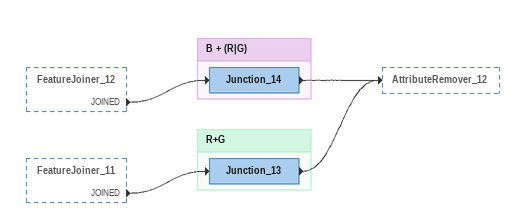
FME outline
FeatureJoiner_12 [outside]
    JOINED -> Junction_14
FeatureJoiner_11 [outside]
    JOINED -> Junction_13

Bookmark: R+G
Junction_13
    -> AttributeRemover_12

Bookmark: B + (R|G)
Junction_14
    -> AttributeRemover_12
